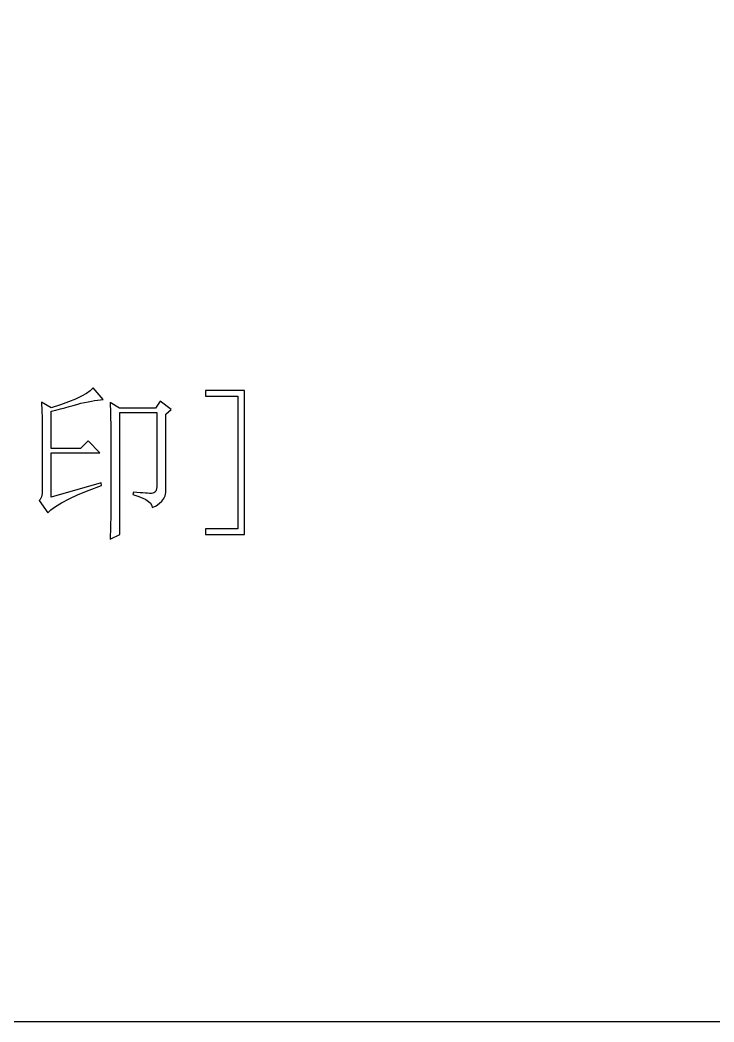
# Model space of a CAD drawing. Extents: x -166 to 204, y -124 to 146.
# Drawn here: x -27.5 to 18.9, y -124.1 to -57.1 of the extents above; entities that cross this region are included whole.
import ezdxf

# ---------------------------------------------------------------- set-up
doc = ezdxf.new("R2010")
doc.units = 0
doc.header["$MEASUREMENT"] = 0
doc.layers.get('0').update_dxf_attribs({"linetype": 'CONTINUOUS'})

msp = doc.modelspace()

# ---------------------------------------------------------------- linework, layer by layer
msp.add_lwpolyline([(-166.094004, 143.864004, -0.414214), (-164.094004, 145.863994), (-164.094004, 145.863994), (201.905996, 145.863994), (201.905996, 145.863994, -0.414214), (203.905996, 143.864004), (203.905996, 143.864004), (203.905996, -122.135996), (203.905996, -122.135996, -0.414214), (201.905996, -124.135996), (201.905996, -124.135996), (-164.094004, -124.135996), (-164.094004, -124.135996, -0.414214), (-166.094004, -122.135996), (-166.094004, -122.135996), (-166.094004, 143.864004)], format="xyb")
for points in [[(-26.17, -89.17), (-26.23, -89.24), (-26.23, -89.24), (-25.65, -90.07), (-25.65, -90.07), (-25.45, -89.87), (-25.45, -89.87), (-25.15, -89.64), (-25.15, -89.64), (-24.75, -89.4), (-24.75, -89.4), (-24.24, -89.13), (-24.24, -89.13), (-23.62, -88.85), (-23.62, -88.85), (-22.9, -88.56), (-22.9, -88.56), (-22.07, -88.24), (-22.07, -88.24), (-22.09, -88.07), (-22.09, -88.07), (-25.43, -89.02), (-25.43, -89.02), (-25.43, -86.05), (-25.43, -86.05), (-22.18, -86.05), (-22.18, -86.05), (-22.96, -85.24), (-22.96, -85.24), (-23.48, -85.77), (-23.48, -85.77), (-25.43, -85.77), (-25.43, -85.77), (-25.43, -83.27), (-25.43, -83.27), (-25.12, -83.19), (-25.12, -83.19), (-24.81, -83.11), (-24.81, -83.11), (-24.52, -83.04), (-24.52, -83.04), (-24.24, -82.96), (-24.24, -82.96), (-23.97, -82.89), (-23.97, -82.89), (-23.71, -82.81), (-23.71, -82.81), (-23.45, -82.74), (-23.45, -82.74), (-23.21, -82.68), (-23.21, -82.68), (-22.97, -82.63), (-22.97, -82.63), (-22.74, -82.59), (-22.74, -82.59), (-22.53, -82.55), (-22.53, -82.55), (-22.33, -82.52), (-22.33, -82.52), (-22.14, -82.5), (-22.14, -82.5), (-21.96, -82.49), (-21.96, -82.49), (-22.62, -81.71), (-22.62, -81.71), (-22.82, -81.9), (-22.82, -81.9), (-23.08, -82.08), (-23.08, -82.08), (-23.41, -82.27), (-23.41, -82.27), (-23.81, -82.46), (-23.81, -82.46), (-24.28, -82.65), (-24.28, -82.65), (-24.82, -82.85), (-24.82, -82.85), (-25.43, -83.05), (-25.43, -83.05), (-26.09, -82.66), (-26.09, -82.66), (-26.08, -82.87), (-26.08, -82.87), (-26.07, -83.06), (-26.07, -83.06), (-26.06, -83.24), (-26.06, -83.24), (-26.05, -83.39), (-26.05, -83.39), (-26.04, -83.53), (-26.04, -83.53), (-26.04, -83.64), (-26.04, -83.64), (-26.04, -83.74), (-26.04, -83.74), (-26.04, -88.55), (-26.04, -88.55), (-26.04, -88.67), (-26.04, -88.67), (-26.04, -88.78), (-26.04, -88.78), (-26.06, -88.89), (-26.06, -88.89), (-26.09, -88.99), (-26.09, -88.99), (-26.13, -89.08), (-26.13, -89.08), (-26.17, -89.17)], [(-15.12, -91.52), (-12.51, -91.52), (-12.51, -91.52), (-12.51, -81.88), (-12.51, -81.88), (-15.12, -81.88), (-15.12, -81.88), (-15.12, -82.27), (-15.12, -82.27), (-12.95, -82.27), (-12.95, -82.27), (-12.95, -91.13), (-12.95, -91.13), (-15.12, -91.13), (-15.12, -91.13), (-15.12, -91.52)], [(-19.7, -88.71), (-19.93, -88.68), (-19.93, -88.68), (-19.98, -88.85), (-19.98, -88.85), (-19.64, -88.95), (-19.64, -88.95), (-19.34, -89.06), (-19.34, -89.06), (-19.1, -89.17), (-19.1, -89.17), (-18.92, -89.3), (-18.92, -89.3), (-18.78, -89.43), (-18.78, -89.43), (-18.7, -89.57), (-18.7, -89.57), (-18.68, -89.71), (-18.68, -89.71), (-18.42, -89.59), (-18.42, -89.59), (-18.21, -89.45), (-18.21, -89.45), (-18.03, -89.29), (-18.03, -89.29), (-17.9, -89.11), (-17.9, -89.11), (-17.81, -88.92), (-17.81, -88.92), (-17.77, -88.7), (-17.77, -88.7), (-17.76, -88.46), (-17.76, -88.46), (-17.76, -83.46), (-17.76, -83.46), (-17.4, -83.16), (-17.4, -83.16), (-18.15, -82.6), (-18.15, -82.6), (-18.46, -83.07), (-18.46, -83.07), (-20.87, -83.07), (-20.87, -83.07), (-21.48, -82.69), (-21.48, -82.69), (-21.48, -82.92), (-21.48, -82.92), (-21.47, -83.13), (-21.47, -83.13), (-21.46, -83.33), (-21.46, -83.33), (-21.46, -83.52), (-21.46, -83.52), (-21.46, -83.69), (-21.46, -83.69), (-21.46, -83.85), (-21.46, -83.85), (-21.45, -83.99), (-21.45, -83.99), (-21.45, -90.55), (-21.45, -90.55), (-21.46, -90.64), (-21.46, -90.64), (-21.46, -90.76), (-21.46, -90.76), (-21.46, -90.92), (-21.46, -90.92), (-21.46, -91.1), (-21.46, -91.1), (-21.47, -91.31), (-21.47, -91.31), (-21.48, -91.55), (-21.48, -91.55), (-21.48, -91.82), (-21.48, -91.82), (-20.84, -91.52), (-20.84, -91.52), (-20.84, -83.35), (-20.84, -83.35), (-18.37, -83.35), (-18.37, -83.35), (-18.37, -88.32), (-18.37, -88.32), (-18.38, -88.44), (-18.38, -88.44), (-18.4, -88.54), (-18.4, -88.54), (-18.44, -88.62), (-18.44, -88.62), (-18.49, -88.69), (-18.49, -88.69), (-18.56, -88.73), (-18.56, -88.73), (-18.64, -88.76), (-18.64, -88.76), (-18.73, -88.77), (-18.73, -88.77), (-18.85, -88.77), (-18.85, -88.77), (-18.98, -88.76), (-18.98, -88.76), (-19.13, -88.75), (-19.13, -88.75), (-19.3, -88.74), (-19.3, -88.74), (-19.49, -88.73), (-19.49, -88.73), (-19.7, -88.71)]]:
    msp.add_lwpolyline(points)

doc.saveas('drawing.dxf')
